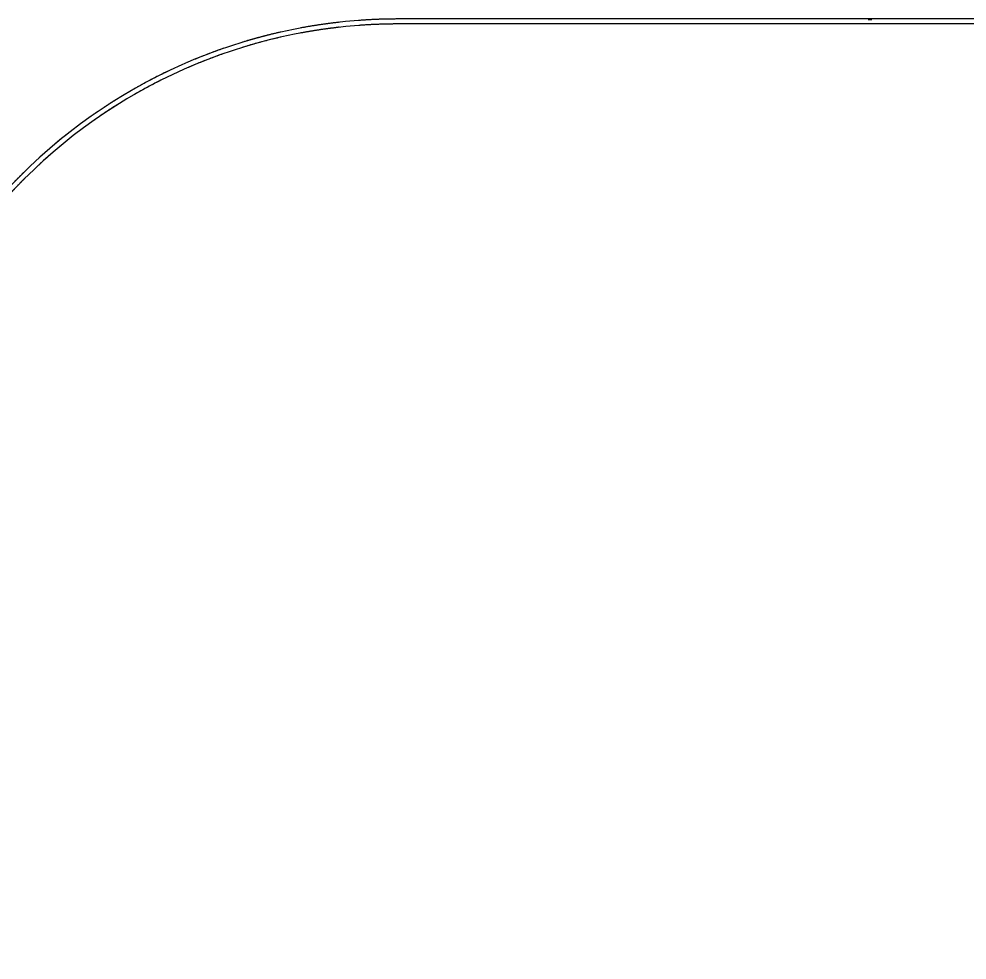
# Model space of a CAD drawing. Header units: millimetres. Extents: x 42980 to 202332, y 27411 to 140378.
# Drawn here: x 91141 to 106381, y 84100 to 99226 of the extents above; entities that cross this region are included whole.
import ezdxf

# ---------------------------------------------------------------- set-up
doc = ezdxf.new("R2010")
doc.units = ezdxf.units.MM
doc.header["$LTSCALE"] = 100
doc.linetypes.add('HIDDEN', pattern=[9.525, 6.35, -3.175])
doc.layers.add('RINK', color=5, linetype='CONTINUOUS')

# ---------------------------------------------------------------- blocks, each defined once
blk = doc.blocks.new('sarg')
at = {"layer": 'RINK'}
blk.add_line((104849, 99214), (104789, 99214), dxfattribs=at)
for points in [[(118753, 99226), (97237, 99226, 0.414214), (88657, 90646), (88657, 84100)], [(118753, 99146), (97237, 99146, 0.414214), (88737, 90646), (88737, 84100)]]:
    blk.add_lwpolyline(points, format="xyb", dxfattribs=at)

msp = doc.modelspace()

# ---------------------------------------------------------------- linework, layer by layer
at = {"layer": 'RINK', "linetype": 'HIDDEN'}
for points in [[(118753, 99226), (97237, 99226, 0.414214), (88657, 90646), (88657, 84100)], [(118753, 99146), (97237, 99146, 0.414214), (88737, 90646), (88737, 84100)]]:
    msp.add_lwpolyline(points, format="xyb", dxfattribs=at)

# ---------------------------------------------------------------- block references
at = {"layer": 'RINK'}
msp.add_blockref('sarg', (0, 0), dxfattribs=at)

doc.saveas('drawing.dxf')
